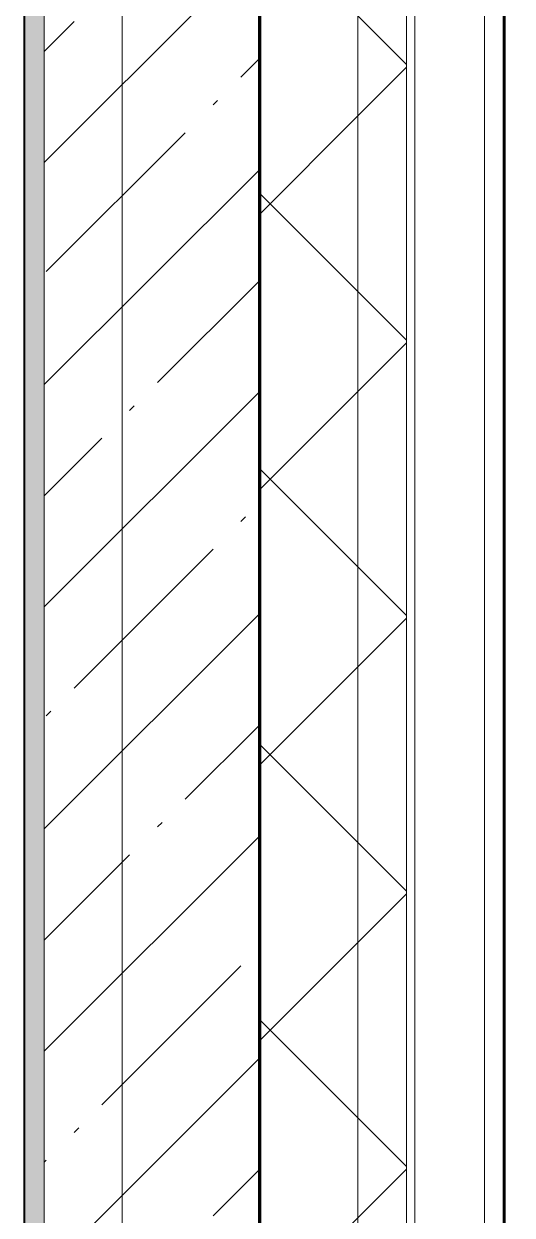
# Model space of a CAD drawing. Header units: millimetres. Extents: x 3914 to 443608, y -156176 to 78197.
# Drawn here: x 399879 to 400380, y -141500 to -140276 of the extents above; entities that cross this region are included whole.
import ezdxf

# ---------------------------------------------------------------- set-up
doc = ezdxf.new("R2010")
doc.units = ezdxf.units.MM
for name, color, linetype, lineweight in [('0) клиннинг', 90, 'Continuous', 60), ('A-FLOR', 7, 'Continuous', 9), ('A-WALL', 7, 'Continuous', 5), ('A-WALL-1', 7, 'Continuous', 35), ('I-WALL', 7, 'Continuous', 5), ('Оси', 7, 'Continuous', 9)]:
    doc.layers.add(name, color=color, linetype=linetype, lineweight=lineweight)
doc.layers.add('A-WALL-FNSH-1', color=9, linetype='Continuous', lineweight=5, true_color=0x808080)
pattern_1 = [(45, (315419.7002605966, -145976.6792454126), (-141.4213562373095, 141.4213562373095), []), (135, (315419.7002605966, -145976.6792454126), (-141.4213562373095, -141.4213562373095), [])]

msp = doc.modelspace()

# ---------------------------------------------------------------- hatches: boundary and pattern name
at = {"layer": 'A-WALL'}
h = msp.add_hatch(dxfattribs=at)
h.set_pattern_fill('FP_24', color=256, style=0, pattern_type=2)
h.set_pattern_definition(pattern_1)
h.paths.add_polyline_path([(400221.3012582858, -142526.6792454146), (400221.3012582858, -135734.6792400774), (400121.3012582859, -135734.6792400774), (400121.3012582859, -142526.6792454146)])
h = msp.add_hatch(dxfattribs=at)
h.set_pattern_fill('FP_24', color=256, style=0, pattern_type=2)
h.set_pattern_definition(pattern_1)
h.paths.add_polyline_path([(400271.3012582859, -142576.6792454147), (400271.3012582859, -135734.6792400774), (400221.3012582858, -135734.6792400774), (400221.3012582858, -142576.6792454147)])
at = {"layer": 'I-WALL'}
h = msp.add_hatch(dxfattribs=at)
h.set_pattern_fill('FP_1', color=256, style=0, pattern_type=2)
h.set_pattern_definition([(45, (315419.7002605966, -145976.6792454126), (-114.0492527375783, 114.0492527375783), []), (45, (315533.7492605966, -145976.6792454126), (-114.0492527375783, 114.0492527375783), [201.612, -40.322, 6.706, -33.617])])
h.paths.add_polyline_path([(399899.7589962326, -141926.6792801343), (400119.7002077721, -141926.6776752452), (400119.700259316, -130826.6791747847), (399899.700259316, -130826.6791747847), (399899.700259316, -141926.6792801343)])
h = msp.add_hatch(dxfattribs=at)
h.set_pattern_fill('FP_191', color=256, style=0, pattern_type=2)
h.set_pattern_definition([(0, (315419.7002605966, -145976.6792454126), (243.84, 60.96), [20.117, -162.763, 20.117, -162.763, -975.36]), (0, (315419.7002605966, -145976.6792454126), (243.84, 60.96), [-365.76, 20.117, -345.643, 20.117, -162.763, -426.72]), (0, (315419.7002605966, -145976.6792454126), (243.84, 60.96), [-914.4, 20.117, -101.803, 20.117, -284.683]), (120, (315511.1402605966, -145946.1992454126), (-174.7129086146993, 180.6916344587976), [20.11699999999998, -162.7629999999999, 20.11699999999998, -162.7629999999999, -975.3599999999994]), (120, (315511.1402605966, -145946.1992454126), (-174.7129086146993, 180.6916344587976), [-365.7599999999997, 20.11699999999998, -345.6429999999997, 20.11699999999998, -162.7629999999999, -426.7199999999997]), (120, (315511.1402605966, -145946.1992454126), (-174.7129086146993, 180.6916344587976), [-914.3999999999994, 20.11699999999998, -101.8029999999999, 20.11699999999998, -284.6829999999997]), (240, (315541.6202605966, -145824.2792454126), (-69.12709138530056, -241.6516344587975), [20.117, -162.763, 20.117, -162.763, -975.36]), (240, (315541.6202605966, -145824.2792454126), (-69.12709138530056, -241.6516344587975), [-365.76, 20.117, -345.643, 20.117, -162.763, -426.72]), (240, (315541.6202605966, -145824.2792454126), (-69.12709138530056, -241.6516344587975), [-914.4, 20.117, -101.803, 20.117, -284.683])])
h.paths.add_polyline_path([(399899.7002394614, -141906.6793602709), (399899.7002394614, -135076.6798251526), (399879.700259316, -135076.6794434038), (399879.700259316, -141905.6793602709), (399896.5586329839, -141906.5222789543)])

# ---------------------------------------------------------------- linework, layer by layer
at = {"layer": '0) клиннинг'}
msp.add_lwpolyline([(400371.3012582858, -142676.6792454147), (400371.3012582858, -135783.6792400774)], dxfattribs=at)
at = {"layer": 'A-FLOR'}
msp.add_line((399879.7002593159, -135097.6794434039), (399879.7002593159, -141905.6793602709), dxfattribs=at)
at = {"layer": 'A-WALL'}
for p, q in [((399899.7002593159, -141926.6793602709), (399899.7002593159, -135076.6794434039)), ((400221.3012582858, -135734.6792400774), (400221.3012582858, -142526.6792454147)), ((400271.3012582858, -135734.6792400774), (400271.3012582858, -142576.6792454147)), ((400351.3012582858, -135734.6792400774), (400351.3012582858, -142656.6792454147))]:
    msp.add_line(p, q, dxfattribs=at)
at = {"layer": 'A-WALL-1'}
for p, q in [((400119.7002593159, -141926.6792801343), (400119.7002593159, -130826.6791747847)), ((400121.3012582858, -135734.6792400774), (400121.3012582858, -142426.6792454147))]:
    msp.add_line(p, q, dxfattribs=at)
at = {"layer": 'A-WALL-FNSH-1'}
for p, q in [((399878.7002593159, -135097.6794434039), (399878.7002593158, -141905.6793602709)), ((400371.3012582858, -142676.6792454147), (400371.3012582858, -135734.6792400774))]:
    msp.add_line(p, q, dxfattribs=at)
at = {"layer": 'Оси'}
for points in [[(399979.7002262391, -147882.9378361125), (399979.7002262391, -142882.9378361125), (399979.7002262392, -129061.5820034453), (399979.7002262392, -124061.5820034453)], [(401224.2332353264, -147882.9378361125), (401224.2332353264, -147293.0282511418), (400279.7002262399, -146612.9378361125), (400279.7002262399, -141612.9378361125), (400279.7002262399, -129061.5820034453), (400279.70022624, -124061.5820034453)]]:
    msp.add_lwpolyline(points, dxfattribs=at)

doc.saveas('drawing.dxf')
